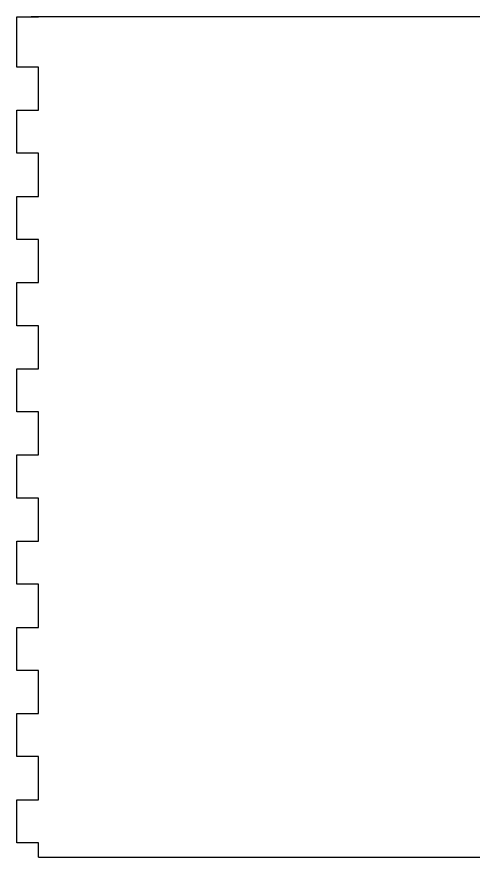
# Model space of a CAD drawing. Extents: x 11 to 301, y 47 to 228.
# Drawn here: x 11 to 74.5, y 47 to 164 of the extents above; entities that cross this region are included whole.
import ezdxf

# ---------------------------------------------------------------- set-up
doc = ezdxf.new("R2010")
doc.units = 0
doc.header["$MEASUREMENT"] = 0
doc.layers.add('OHNE_NAMEN', color=5, linetype='CONTINUOUS')

msp = doc.modelspace()

# ---------------------------------------------------------------- linework, layer by layer
at = {"layer": 'OHNE_NAMEN', "color": 5, "linetype": 'CONTINUOUS'}
for p, q in [((11, 157.0002), (11, 164)), ((11, 164), (14, 164)), ((77.0001, 164), (13, 164)), ((14, 157.0002), (11, 157.0002)), ((14, 151.0002), (14, 157.0002)), ((11, 145.0001), (11, 151.0002)), ((11, 151.0002), (14, 151.0002)), ((14, 145.0001), (11, 145.0001)), ((14, 139.0001), (14, 145.0001)), ((11, 133), (11, 139.0001)), ((11, 139.0001), (14, 139.0001)), ((14, 133), (11, 133)), ((14, 127), (14, 133)), ((11, 121), (11, 127)), ((11, 127), (14, 127)), ((14, 121), (11, 121)), ((14, 114.9999), (14, 121)), ((11, 109.0002), (11, 114.9999)), ((11, 114.9999), (14, 114.9999)), ((14, 109.0002), (11, 109.0002)), ((14, 103.0002), (14, 109.0002)), ((11, 97.0001), (11, 103.0002)), ((11, 103.0002), (14, 103.0002)), ((14, 97.0001), (11, 97.0001)), ((14, 91.0001), (14, 97.0001)), ((11, 85), (11, 91.0001)), ((11, 91.0001), (14, 91.0001)), ((14, 85), (11, 85)), ((14, 79), (14, 85)), ((11, 73), (11, 79)), ((11, 79), (14, 79)), ((14, 73), (11, 73)), ((14, 66.9999), (14, 73)), ((11, 60.9999), (11, 66.9999)), ((11, 66.9999), (14, 66.9999)), ((14, 60.9999), (11, 60.9999)), ((14, 55.0002), (14, 60.9999)), ((11, 49.0001), (11, 55.0002)), ((11, 55.0002), (14, 55.0002)), ((14, 49.0001), (11, 49.0001)), ((14, 46.9999), (14, 49.0001)), ((14, 47.0002), (76.9997, 47.0002))]:
    msp.add_line(p, q, dxfattribs=at)

doc.saveas('drawing.dxf')
